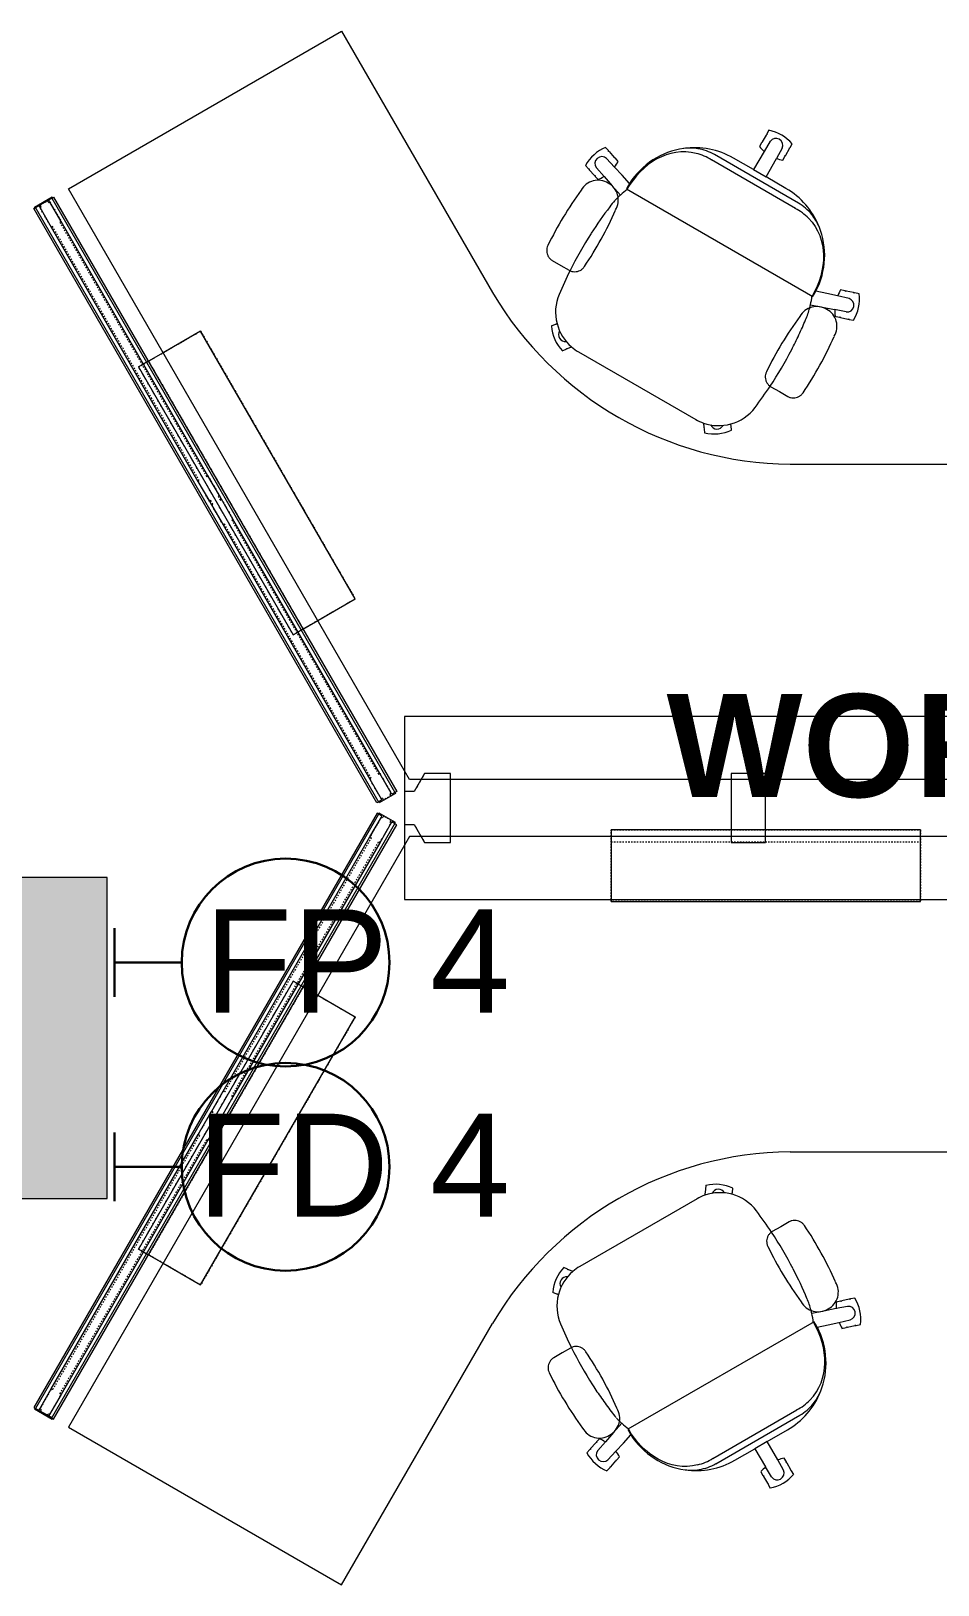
# Model space of a CAD drawing. Header units: inches. Extents: x 6664 to 8129, y 209 to 1287.
# Drawn here: x 7081.3 to 7160.4, y 912.6 to 1048.3 of the extents above; entities that cross this region are included whole.
import ezdxf

# ---------------------------------------------------------------- set-up
doc = ezdxf.new("R2010")
doc.units = ezdxf.units.IN
doc.header["$MEASUREMENT"] = 0
doc.linetypes.add('Dash', pattern=[0.25, 0.125, -0.125])
for name, color, linetype, lineweight in [('A-ANNO-NOTE', 131, 'Continuous', 30), ('A-AREA-IDEN', 2, 'Continuous', 9), ('I-FURN', 30, 'Continuous', 9), ('I-FURN-HDLN', 30, 'Dash', 9), ('S-COLS', 52, 'Continuous', 13)]:
    doc.layers.add(name, color=color, linetype=linetype, lineweight=lineweight)
doc.styles.add('Swis721 Lt BT', font='swissl.ttf', dxfattribs={"height": 9})
doc.styles.add('Swis721 Lt BT_B', font='', dxfattribs={"height": 9})
doc.styles.get('Swis721 Lt BT_B').set_extended_font_data('Swis721 Lt BT', bold=True)

# ---------------------------------------------------------------- blocks, each defined once
blk = doc.blocks.new('Seating-Work_Chair-Teknion-NPRT-R2011 - No Headrest_  Fixed T-Arms-7525428-11th FLOOR POWER _ SIGNAL')
at = {"layer": 'I-FURN'}
for p, q in [((-1.18, 13.82), (-1.18, 13.45)), ((1.18, 13.45), (1.18, 13.82)), ((-1.18, 13.33), (-1.18, 12.66)), ((-1.18, 12.54), (-1.18, 12.17)), ((-0.6, 13.04), (-0.61, 12.02)), ((0.6, 13.04), (0.61, 12.02)), ((1.18, 12.66), (1.18, 13.33)), ((1.18, 12.17), (1.18, 12.54)), ((-0.61, 12.02), (-0.63, 10.17)), ((0.64, 10.17), (0.61, 12.02)), ((4.23, 9.61), (-4.23, 9.61)), ((-0.63, 10.17), (-2.65, 10.17)), ((-0.63, 10.17), (0.64, 10.17)), ((2.65, 10.17), (0.64, 10.17)), ((4.23, 9.07), (-4.23, 9.07)), ((-12.42, 5.28), (-12.78, 5.39)), ((-11.67, 5.03), (-12.31, 5.24)), ((-11.24, 4.3), (-12.21, 4.6)), ((-11.2, 4.88), (-11.56, 5)), ((11.56, 5), (11.2, 4.88)), ((12.22, 4.6), (11.24, 4.3)), ((12.31, 5.24), (11.67, 5.03)), ((12.78, 5.39), (12.42, 5.28)), ((-13.51, 3.15), (-13.15, 3.03)), ((-13.04, 2.99), (-12.4, 2.79)), ((-12.59, 3.46), (-11.62, 3.13)), ((-12.29, 2.75), (-11.93, 2.64)), ((-9.39, 3.16), (9.39, 3.16)), ((12.59, 3.46), (11.62, 3.13)), ((11.93, 2.64), (12.29, 2.75)), ((12.4, 2.79), (13.04, 2.99)), ((13.15, 3.03), (13.51, 3.15)), ((-11.87, -5.48), (-11.02, -5.48)), ((-11.02, -5.48), (-10.17, -5.48)), ((10.17, -5.48), (11.02, -5.48)), ((11.02, -5.48), (11.87, -5.48)), ((-8.86, -10.18), (-9.08, -10.49)), ((-8.76, -10.04), (-8.79, -10.09)), ((8.79, -10.09), (8.76, -10.04)), ((9.08, -10.49), (8.86, -10.18)), ((-7.17, -11.87), (-6.95, -11.57)), ((-6.88, -11.48), (-6.65, -11.17)), ((-5.91, -11.24), (5.91, -11.24)), ((6.65, -11.17), (6.88, -11.48)), ((6.95, -11.57), (7.17, -11.87))]:
    blk.add_line(p, q, dxfattribs=at)
at = {"layer": 'I-FURN', "flags": 128}
for points in [[(-9.39, 3.72), (-10.32, 4.01), (-11.24, 4.3)], [(11.24, 4.3), (10.32, 4.01), (9.39, 3.72)], [(-11.62, 3.13), (-10.6, 2.79), (-9.58, 2.44)], [(9.58, 2.44), (10.6, 2.79), (11.62, 3.13)]]:
    blk.add_lwpolyline(points, dxfattribs=at)
at = {"layer": 'I-FURN'}
for centre, radius, start, end in [((0, 10.37), 3.64, 71.0766, 108.9234), ((0, 12.99), 0.6, 4.6052, 175.3948), ((-1.12, 13.45), 0.062, 180, 255.4949), ((-1.12, 13.33), 0.062, 104.5051, 180), ((-1.12, 12.66), 0.062, 180, 255.4949), ((-1.12, 12.54), 0.062, 104.5051, 180), ((1.12, 13.45), 0.062, 284.5051, 0), ((1.12, 13.33), 0.062, 0, 75.4949), ((1.12, 12.66), 0.062, 284.5051, 0), ((1.12, 12.54), 0.062, 360, 75.4949), ((0, 15.62), 3.65, 251.125, 260.3423), ((0, 15.62), 3.65, 279.6577, 288.875), ((-2.65, 3.42), 6.75, 90, 128.2502), ((-4.23, 5.34), 4.26, 90, 110.8332), ((2.65, 3.42), 6.75, 51.7498, 90), ((4.23, 5.34), 4.26, 69.1668, 90), ((-2.64, 3.42), 6.76, 128.2502, 177.4222), ((-4.23, 5.34), 4.26, 110.8332, 127.5604), ((-4.46, 4.82), 4.25, 86.8142, 106.3928), ((4.46, 4.82), 4.25, 73.6072, 93.1858), ((4.23, 5.34), 4.26, 52.4396, 69.1668), ((2.64, 3.42), 6.76, 2.5778, 51.7498), ((-9.87, 3.21), 3.64, 143.0766, 180.9234), ((-12.36, 4.01), 0.6, 75.7003, 247.3948), ((-12.44, 5.22), 0.062, 356.5051, 72), ((-12.33, 5.18), 0.062, 72, 147.4949), ((-11.69, 4.98), 0.062, 356.5051, 72), ((-11.58, 4.94), 0.062, 72, 147.4949), ((-14.86, 4.83), 3.65, 351.6577, 0.875), ((14.86, 4.83), 3.65, 179.125, 188.3423), ((11.58, 4.94), 0.062, 32.5051, 108), ((11.69, 4.98), 0.062, 108, 183.4949), ((12.36, 4.01), 0.6, 292.6052, 103.3948), ((12.33, 5.18), 0.062, 32.5051, 108), ((12.44, 5.22), 0.062, 108, 183.4949), ((9.87, 3.21), 3.64, 359.0766, 36.9234), ((-13.13, 3.09), 0.062, 252, 327.4949), ((-13.02, 3.05), 0.062, 176.5051, 252), ((-11.07, 1.13), 1.68, 88.2371, 181.0514), ((-12.38, 2.85), 0.062, 252, 327.4949), ((-12.27, 2.81), 0.062, 176.5051, 252), ((-14.86, 4.83), 3.65, 323.125, 332.3423), ((-10.97, 1.13), 1.68, 358.9487, 91.7629), ((-5.24, 1.24), 4.5, 154.7303, 164.55), ((-3.3, 3.44), 6.1, 177.3817, 182.6183), ((10.97, 1.13), 1.68, 88.2371, 181.0513), ((5.25, 1.25), 4.49, 15.4405, 25.2792), ((2.64, 3.42), 6.76, 357.851, 2.702), ((11.07, 1.13), 1.68, 358.9486, 91.7629), ((14.86, 4.83), 3.65, 207.6577, 216.875), ((12.27, 2.81), 0.062, 288, 3.4949), ((12.38, 2.85), 0.062, 212.5051, 288), ((13.02, 3.05), 0.062, 288, 3.4949), ((13.13, 3.09), 0.062, 212.5051, 288), ((-1.73, 0.04), 8.21, 167.822, 172.6326), ((-1.73, 0.04), 8.21, 166.418, 167.4909), ((-1.73, 0.04), 8.21, 165.0008, 166.2822), ((-1.73, 0.04), 8.21, 163.0114, 165.0008), ((1.73, 0.04), 8.21, 14.9992, 16.9886), ((1.73, 0.04), 8.21, 7.3674, 14.9992), ((24.25, -3.32), 34.4, 172.6337, 177.3404), ((-24.25, -3.32), 34.4, 4.9797, 7.3663), ((-24.25, -3.32), 34.4, 2.5921, 4.9797), ((24.63, -3.33), 34.78, 177.4079, 183.5219), ((-24.63, -3.33), 34.78, 356.4781, 2.5921), ((24.63, -3.33), 34.78, 183.5219, 187.2835), ((-24.63, -3.33), 34.78, 352.7165, 356.4781), ((-5.91, -7.24), 4, 187.2835, 224.5938), ((5.91, -7.24), 4, 315.4062, 352.7165), ((-6.1, -8.39), 3.64, 215.0766, 252.9234), ((-8.81, -10.22), 0.062, 68.5051, 144), ((-8.74, -10.12), 0.062, 144, 219.4949), ((-5.91, -7.24), 4, 224.5938, 259.2841), ((-7.64, -10.51), 0.6, 177.9823, 306.3956), ((5.91, -7.24), 4, 280.7159, 315.4062), ((6.1, -8.39), 3.64, 287.0766, 324.9234), ((7.64, -10.51), 0.6, 233.6044, 2.0177), ((8.74, -10.12), 0.062, 320.5051, 36), ((8.81, -10.22), 0.062, 36, 111.4949), ((-6.93, -11.44), 0.062, 248.5051, 324), ((-7, -11.54), 0.062, 324, 39.4949), ((-5.91, -7.24), 4, 259.2841, 270), ((5.91, -7.24), 4, 270, 280.7159), ((6.93, -11.44), 0.062, 216, 291.4949), ((7, -11.54), 0.062, 140.5051, 216)]:
    blk.add_arc(centre, radius, start, end, dxfattribs=at)
for points in [[(-5.66, 8.9), (-8.07, 8.21), (-9.33, 5.79), (-9.33, 3.16)], [(5.66, 8.9), (8.07, 8.21), (9.33, 5.79), (9.33, 3.16)], [(-12.75, 1.09), (-12.85, 0.16), (-12.97, -1.72), (-12.93, -3.6), (-12.86, -4.54)], [(-9.18, -4.54), (-9.11, -3.6), (-9.06, -1.72), (-9.18, 0.16), (-9.29, 1.09)], [(9.29, 1.09), (9.18, 0.16), (9.06, -1.72), (9.11, -3.6), (9.18, -4.54)], [(12.86, -4.54), (12.93, -3.6), (12.97, -1.72), (12.85, 0.16), (12.75, 1.09)], [(-12.86, -4.54), (-12.85, -4.63), (-12.82, -4.79), (-12.71, -5.02), (-12.55, -5.21), (-12.35, -5.36), (-12.12, -5.46), (-11.95, -5.48), (-11.87, -5.48)], [(-10.17, -5.48), (-10.08, -5.48), (-9.92, -5.46), (-9.68, -5.36), (-9.48, -5.21), (-9.32, -5.02), (-9.21, -4.79), (-9.18, -4.63), (-9.18, -4.54)], [(9.18, -4.54), (9.18, -4.63), (9.21, -4.79), (9.32, -5.02), (9.48, -5.21), (9.68, -5.36), (9.92, -5.46), (10.08, -5.48), (10.17, -5.48)], [(11.87, -5.48), (11.95, -5.48), (12.12, -5.46), (12.35, -5.36), (12.55, -5.21), (12.71, -5.02), (12.82, -4.79), (12.85, -4.63), (12.86, -4.54)]]:
    blk.add_open_spline(points, degree=3, dxfattribs=at)
blk = doc.blocks.new('Seating-Work_Chair-Teknion-NPRT-R2011 - No Headrest_  Fixed T-Arms-V47-11th FLOOR POWER _ SIGNAL')
at = {"layer": 'I-FURN'}
for p, q in [((-1.18, 13.82), (-1.18, 13.45)), ((1.18, 13.45), (1.18, 13.82)), ((-1.18, 13.33), (-1.18, 12.66)), ((-1.18, 12.54), (-1.18, 12.17)), ((-0.6, 13.04), (-0.61, 12.02)), ((0.6, 13.04), (0.61, 12.02)), ((1.18, 12.66), (1.18, 13.33)), ((1.18, 12.17), (1.18, 12.54)), ((-0.61, 12.02), (-0.63, 10.17)), ((0.64, 10.17), (0.61, 12.02)), ((4.23, 9.61), (-4.23, 9.61)), ((-0.63, 10.17), (-2.65, 10.17)), ((-0.63, 10.17), (0.64, 10.17)), ((2.65, 10.17), (0.64, 10.17)), ((4.23, 9.07), (-4.23, 9.07)), ((-12.42, 5.28), (-12.78, 5.39)), ((-11.67, 5.03), (-12.31, 5.24)), ((-11.24, 4.3), (-12.21, 4.6)), ((-11.2, 4.88), (-11.56, 5)), ((11.56, 5), (11.2, 4.88)), ((12.22, 4.6), (11.24, 4.3)), ((12.31, 5.24), (11.67, 5.03)), ((12.78, 5.39), (12.42, 5.28)), ((-13.51, 3.15), (-13.15, 3.03)), ((-13.04, 2.99), (-12.4, 2.79)), ((-12.59, 3.46), (-11.62, 3.13)), ((-12.29, 2.75), (-11.93, 2.64)), ((-9.39, 3.16), (9.39, 3.16)), ((12.59, 3.46), (11.62, 3.13)), ((11.93, 2.64), (12.29, 2.75)), ((12.4, 2.79), (13.04, 2.99)), ((13.15, 3.03), (13.51, 3.15)), ((-11.87, -5.48), (-11.02, -5.48)), ((-11.02, -5.48), (-10.17, -5.48)), ((10.17, -5.48), (11.02, -5.48)), ((11.02, -5.48), (11.87, -5.48)), ((-8.86, -10.18), (-9.08, -10.49)), ((-8.76, -10.04), (-8.79, -10.09)), ((8.79, -10.09), (8.76, -10.04)), ((9.08, -10.49), (8.86, -10.18)), ((-7.17, -11.87), (-6.95, -11.57)), ((-6.88, -11.48), (-6.65, -11.17)), ((-5.91, -11.24), (5.91, -11.24)), ((6.65, -11.17), (6.88, -11.48)), ((6.95, -11.57), (7.17, -11.87))]:
    blk.add_line(p, q, dxfattribs=at)
at = {"layer": 'I-FURN', "flags": 128}
for points in [[(-9.39, 3.72), (-10.32, 4.01), (-11.24, 4.3)], [(11.24, 4.3), (10.32, 4.01), (9.39, 3.72)], [(-11.62, 3.13), (-10.6, 2.79), (-9.58, 2.44)], [(9.58, 2.44), (10.6, 2.79), (11.62, 3.13)]]:
    blk.add_lwpolyline(points, dxfattribs=at)
at = {"layer": 'I-FURN'}
for centre, radius, start, end in [((0, 10.37), 3.64, 71.0766, 108.9234), ((0, 12.99), 0.6, 4.6052, 175.3948), ((-1.12, 13.45), 0.062, 180, 255.4949), ((-1.12, 13.33), 0.062, 104.5051, 180), ((-1.12, 12.66), 0.062, 180, 255.4949), ((-1.12, 12.54), 0.062, 104.5051, 180), ((1.12, 13.45), 0.062, 284.5051, 0), ((1.12, 13.33), 0.062, 0, 75.4949), ((1.12, 12.66), 0.062, 284.5051, 0), ((1.12, 12.54), 0.062, 360, 75.4949), ((0, 15.62), 3.65, 251.125, 260.3423), ((0, 15.62), 3.65, 279.6577, 288.875), ((-2.65, 3.42), 6.75, 90, 128.2502), ((-4.23, 5.34), 4.26, 90, 110.8332), ((2.65, 3.42), 6.75, 51.7498, 90), ((4.23, 5.34), 4.26, 69.1668, 90), ((-2.64, 3.42), 6.76, 128.2502, 177.4222), ((-4.23, 5.34), 4.26, 110.8332, 127.5604), ((-4.46, 4.82), 4.25, 86.8142, 106.3928), ((4.46, 4.82), 4.25, 73.6072, 93.1858), ((4.23, 5.34), 4.26, 52.4396, 69.1668), ((2.64, 3.42), 6.76, 2.5778, 51.7498), ((-9.87, 3.21), 3.64, 143.0766, 180.9234), ((-12.36, 4.01), 0.6, 75.7003, 247.3948), ((-12.44, 5.22), 0.062, 356.5051, 72), ((-12.33, 5.18), 0.062, 72, 147.4949), ((-11.69, 4.98), 0.062, 356.5051, 72), ((-11.58, 4.94), 0.062, 72, 147.4949), ((-14.86, 4.83), 3.65, 351.6577, 0.875), ((14.86, 4.83), 3.65, 179.125, 188.3423), ((11.58, 4.94), 0.062, 32.5051, 108), ((11.69, 4.98), 0.062, 108, 183.4949), ((12.36, 4.01), 0.6, 292.6052, 103.3948), ((12.33, 5.18), 0.062, 32.5051, 108), ((12.44, 5.22), 0.062, 108, 183.4949), ((9.87, 3.21), 3.64, 359.0766, 36.9234), ((-13.13, 3.09), 0.062, 252, 327.4949), ((-13.02, 3.05), 0.062, 176.5051, 252), ((-11.07, 1.13), 1.68, 88.2371, 181.0514), ((-12.38, 2.85), 0.062, 252, 327.4949), ((-12.27, 2.81), 0.062, 176.5051, 252), ((-14.86, 4.83), 3.65, 323.125, 332.3423), ((-10.97, 1.13), 1.68, 358.9487, 91.7629), ((-5.24, 1.24), 4.5, 154.7303, 164.55), ((-3.3, 3.44), 6.1, 177.3817, 182.6183), ((10.97, 1.13), 1.68, 88.2371, 181.0513), ((5.25, 1.25), 4.49, 15.4405, 25.2792), ((2.64, 3.42), 6.76, 357.851, 2.702), ((11.07, 1.13), 1.68, 358.9486, 91.7629), ((14.86, 4.83), 3.65, 207.6577, 216.875), ((12.27, 2.81), 0.062, 288, 3.4949), ((12.38, 2.85), 0.062, 212.5051, 288), ((13.02, 3.05), 0.062, 288, 3.4949), ((13.13, 3.09), 0.062, 212.5051, 288), ((-1.73, 0.04), 8.21, 165.0008, 172.6326), ((-1.73, 0.04), 8.21, 163.0114, 165.0008), ((1.73, 0.04), 8.21, 14.9992, 16.9886), ((1.73, 0.04), 8.21, 12.5091, 14.9992), ((1.73, 0.04), 8.21, 7.3674, 12.178), ((24.25, -3.32), 34.4, 172.6337, 177.3404), ((-24.25, -3.32), 34.4, 4.9797, 7.3663), ((-24.25, -3.32), 34.4, 2.6596, 4.9797), ((24.63, -3.33), 34.78, 177.4079, 183.5219), ((-24.63, -3.33), 34.78, 356.4781, 2.5921), ((24.63, -3.33), 34.78, 183.5219, 187.2835), ((-24.63, -3.33), 34.78, 352.7165, 356.4781), ((-5.91, -7.24), 4, 187.2835, 224.5938), ((5.91, -7.24), 4, 315.4062, 352.7165), ((-6.1, -8.39), 3.64, 215.0766, 252.9234), ((-8.81, -10.22), 0.062, 68.5051, 144), ((-8.74, -10.12), 0.062, 144, 219.4949), ((-5.91, -7.24), 4, 224.5938, 259.2841), ((-7.64, -10.51), 0.6, 177.9823, 306.3956), ((5.91, -7.24), 4, 280.7159, 315.4062), ((6.1, -8.39), 3.64, 287.0766, 324.9234), ((7.64, -10.51), 0.6, 233.6044, 2.0177), ((8.74, -10.12), 0.062, 320.5051, 36), ((8.81, -10.22), 0.062, 36, 111.4949), ((-6.93, -11.44), 0.062, 248.5051, 324), ((-7, -11.54), 0.062, 324, 39.4949), ((-5.91, -7.24), 4, 259.2841, 270), ((5.91, -7.24), 4, 270, 280.7159), ((6.93, -11.44), 0.062, 216, 291.4949), ((7, -11.54), 0.062, 140.5051, 216)]:
    blk.add_arc(centre, radius, start, end, dxfattribs=at)
for points in [[(-5.66, 8.9), (-8.07, 8.21), (-9.33, 5.79), (-9.33, 3.16)], [(5.66, 8.9), (8.07, 8.21), (9.33, 5.79), (9.33, 3.16)], [(-12.75, 1.09), (-12.85, 0.16), (-12.97, -1.72), (-12.93, -3.6), (-12.86, -4.54)], [(-9.18, -4.54), (-9.11, -3.6), (-9.06, -1.72), (-9.18, 0.16), (-9.29, 1.09)], [(9.29, 1.09), (9.18, 0.16), (9.06, -1.72), (9.11, -3.6), (9.18, -4.54)], [(12.86, -4.54), (12.93, -3.6), (12.97, -1.72), (12.85, 0.16), (12.75, 1.09)], [(-12.86, -4.54), (-12.85, -4.63), (-12.82, -4.79), (-12.71, -5.02), (-12.55, -5.21), (-12.35, -5.36), (-12.12, -5.46), (-11.95, -5.48), (-11.87, -5.48)], [(-10.17, -5.48), (-10.08, -5.48), (-9.92, -5.46), (-9.68, -5.36), (-9.48, -5.21), (-9.32, -5.02), (-9.21, -4.79), (-9.18, -4.63), (-9.18, -4.54)], [(9.18, -4.54), (9.18, -4.63), (9.21, -4.79), (9.32, -5.02), (9.48, -5.21), (9.68, -5.36), (9.92, -5.46), (10.08, -5.48), (10.17, -5.48)], [(11.87, -5.48), (11.95, -5.48), (12.12, -5.46), (12.35, -5.36), (12.55, -5.21), (12.71, -5.02), (12.82, -4.79), (12.85, -4.63), (12.86, -4.54)]]:
    blk.add_open_spline(points, degree=3, dxfattribs=at)
blk = doc.blocks.new('Hardware-Wire_Management-Teknion-WWEPTDY60-R2011 - 60_-7569807-11th FLOOR POWER _ SIGNAL')
at = {"layer": 'I-FURN'}
for p, q in [((-3.03, 3.12), (-13.5, 3.12)), ((-13.5, 3.12), (-13.5, 2.57)), ((-0.04, 3.12), (-3.03, 3.12)), ((13.5, 3.12), (-0.04, 3.12)), ((13.5, 2.57), (13.5, 3.12)), ((-13.5, 2.57), (-13.5, -2.95)), ((13.5, -2.95), (13.5, 2.57)), ((-13.5, -2.95), (-13.5, -3.13)), ((-13.5, -3.13), (13.5, -3.13)), ((13.5, -3.13), (13.5, -2.95))]:
    blk.add_line(p, q, dxfattribs=at)
at = {"layer": 'I-FURN-HDLN'}
for p, q in [((-13.5, -2.95), (-13.5, 3.12)), ((-13.5, 3.12), (-3.03, 3.12)), ((-3.03, 3.12), (-0.04, 3.12)), ((-0.04, 3.12), (13.5, 3.12)), ((13.5, 3.12), (13.5, -2.95)), ((-13.5, 2.1), (-3.03, 2.1)), ((-3, 2.1), (-0.04, 2.1)), ((-0.04, 2.1), (13.5, 2.1)), ((-13.5, -3.13), (-13.5, -2.95)), ((13.5, -3.13), (-13.5, -3.13)), ((13.5, -2.95), (13.5, -3.13))]:
    blk.add_line(p, q, dxfattribs=at)
blk = doc.blocks.new('Hardware-Wire_Management-Teknion-WWEPTDY60-R2011 - 60_-V50-11th FLOOR POWER _ SIGNAL')
at = {"layer": 'I-FURN'}
for p, q in [((13.5, 3.12), (-13.5, 3.12)), ((-13.5, 3.12), (-13.5, 2.76)), ((-13.5, 2.76), (-13.5, 2.63)), ((13.5, 2.76), (13.5, 3.12)), ((13.5, 2.63), (13.5, 2.76)), ((-13.5, 2.63), (-13.5, 2.32)), ((-13.5, 2.32), (-13.5, 2.14)), ((-13.5, 2.14), (-13.5, 0.65)), ((13.5, 2.32), (13.5, 2.63)), ((13.5, 2.14), (13.5, 2.32)), ((13.5, 0.65), (13.5, 2.14)), ((-13.5, 0.65), (-13.5, -3.13)), ((13.5, -3.13), (13.5, 0.65)), ((-13.5, -3.13), (13.5, -3.13))]:
    blk.add_line(p, q, dxfattribs=at)
at = {"layer": 'I-FURN-HDLN'}
for p, q in [((-13.5, 2.76), (-13.5, 3.12)), ((-13.5, 3.12), (13.5, 3.12)), ((-13.5, 2.63), (-13.5, 2.76)), ((13.5, 3.12), (13.5, 2.76)), ((13.5, 2.76), (13.5, 2.63)), ((-13.5, 2.32), (-13.5, 2.63)), ((-13.5, 2.14), (-13.5, 2.32)), ((-13.5, -3.13), (-13.5, 2.14)), ((-13.5, 2.1), (13.5, 2.1)), ((13.5, 2.63), (13.5, 2.32)), ((13.5, 2.32), (13.5, 2.14)), ((13.5, 2.14), (13.5, -3.13)), ((13.5, -3.13), (-13.5, -3.13))]:
    blk.add_line(p, q, dxfattribs=at)
blk = doc.blocks.new('Hardware-Wire_Management-Teknion-WWEPTDY60-R2011 - 60_-V51-11th FLOOR POWER _ SIGNAL')
at = {"layer": 'I-FURN'}
for p, q in [((13.5, 3.12), (-13.5, 3.12)), ((-13.5, 3.12), (-13.5, 2.75)), ((-13.5, 2.75), (-13.5, 2.62)), ((13.5, 2.75), (13.5, 3.12)), ((13.5, 2.62), (13.5, 2.75)), ((-13.5, 2.62), (-13.5, 2.31)), ((-13.5, 2.31), (-13.5, 2.13)), ((-13.5, 2.13), (-13.5, 0.65)), ((13.5, 2.31), (13.5, 2.62)), ((13.5, 2.13), (13.5, 2.31)), ((13.5, 0.65), (13.5, 2.13)), ((-13.5, 0.65), (-13.5, -3.13)), ((13.5, -3.13), (13.5, 0.65)), ((-13.5, -3.13), (13.5, -3.13))]:
    blk.add_line(p, q, dxfattribs=at)
at = {"layer": 'I-FURN-HDLN'}
for p, q in [((-13.5, 2.75), (-13.5, 3.12)), ((-13.5, 3.12), (13.5, 3.12)), ((-13.5, 2.62), (-13.5, 2.75)), ((13.5, 3.12), (13.5, 2.75)), ((13.5, 2.75), (13.5, 2.62)), ((-13.5, 2.31), (-13.5, 2.62)), ((-13.5, 2.13), (-13.5, 2.31)), ((-13.5, -3.13), (-13.5, 2.13)), ((-13.5, 2.1), (13.5, 2.1)), ((13.5, 2.62), (13.5, 2.31)), ((13.5, 2.31), (13.5, 2.13)), ((13.5, 2.13), (13.5, -3.13)), ((13.5, -3.13), (-13.5, -3.13))]:
    blk.add_line(p, q, dxfattribs=at)
blk = doc.blocks.new('Hardware-Stanchions-Teknion-WWGT0760-R2011 - 7_ x 60_-7617702-11th FLOOR POWER _ SIGNAL')
at = {"layer": 'I-FURN'}
for p, q in [((-28.25, 3), (-29.15, 1.44)), ((-26, 3), (-28.25, 3)), ((-26, -3), (-26, 3)), ((1.5, 3), (-1.5, 3)), ((-1.5, 3), (-1.5, -3)), ((1.5, -3), (1.5, 3)), ((28.25, 3), (26, 3)), ((26, 3), (26, -3)), ((29.15, 1.44), (28.25, 3)), ((-29.15, 1.44), (-30, 1.44)), ((-30, 1.44), (-30, -1.44)), ((30, 1.44), (29.15, 1.44)), ((30, -1.44), (30, 1.44)), ((-30, -1.44), (-29.15, -1.44)), ((-29.15, -1.44), (-28.25, -3)), ((28.25, -3), (29.15, -1.44)), ((29.15, -1.44), (30, -1.44)), ((-28.25, -3), (-26, -3)), ((-1.5, -3), (1.5, -3)), ((26, -3), (28.25, -3))]:
    blk.add_line(p, q, dxfattribs=at)
at = {"layer": 'I-FURN-HDLN'}
for p, q in [((-28.25, 3), (-29.15, 1.44)), ((-26, 3), (-28.25, 3)), ((-26, -3), (-26, 3)), ((26, 3), (26, -3)), ((28.25, 3), (26, 3)), ((29.15, 1.44), (28.25, 3)), ((-29.15, 1.44), (-30, 1.44)), ((-30, 1.44), (-30, -1.44)), ((30, 1.44), (29.15, 1.44)), ((30, -1.44), (30, 1.44)), ((-30, -1.44), (-29.15, -1.44)), ((-29.15, -1.44), (-28.25, -3)), ((28.25, -3), (29.15, -1.44)), ((29.15, -1.44), (30, -1.44)), ((-28.25, -3), (-26, -3)), ((26, -3), (28.25, -3))]:
    blk.add_line(p, q, dxfattribs=at)
blk = doc.blocks.new('Cabinet-Overhead-Teknion-WWGCMDL1560LW-R2011 - 15_ x 60__ Left Handed_ Whiteboard-7639287-11th FLOOR POWER _ SIGNAL')
at = {"layer": 'I-FURN'}
for p, q in [((30, 8), (-30, 8)), ((-30, 8), (-30, -8)), ((30, -8), (30, 8)), ((-30, -8), (30, -8))]:
    blk.add_line(p, q, dxfattribs=at)
blk = doc.blocks.new('Screen-Division-Teknion-WWCSF_60_Wide-R2011 - 22_ x 60_-7639288-11th FLOOR POWER _ SIGNAL')
at = {"layer": 'I-FURN'}
for p, q in [((29.95, 0.25), (-29.95, 0.25)), ((-29.95, 0.25), (-29.95, 0.07)), ((-29.95, 0.07), (-29.95, -0.25)), ((29.95, 0.07), (29.95, 0.25)), ((29.95, -0.25), (29.95, 0.07)), ((-29.95, -0.25), (-29.78, -0.25)), ((-29.78, -0.25), (-27.78, -0.25)), ((-27.78, -0.25), (-2.15, -0.25)), ((-2.15, -0.25), (-0.15, -0.25)), ((-0.15, -0.25), (0.22, -0.25)), ((0.22, -0.25), (2.22, -0.25)), ((2.22, -0.25), (27.85, -0.25)), ((27.85, -0.25), (29.85, -0.25)), ((29.85, -0.25), (29.95, -0.25))]:
    blk.add_line(p, q, dxfattribs=at)
blk = doc.blocks.new('Hardware-Screen_Frame-Teknion-WWCFM-R2011 - 22_ x 60_-7617706-11th FLOOR POWER _ SIGNAL')
at = {"layer": 'I-FURN-HDLN'}
for p, q in [((-29.81, 0.37), (-29.98, 0.37)), ((-29.98, 0.37), (-29.98, -0.37)), ((-27.81, 0.5), (-29.81, 0.5)), ((-29.81, 0.5), (-29.81, 0.37)), ((-27.81, 0.37), (-27.81, 0.5)), ((-2.19, 0.37), (-27.81, 0.37)), ((-0.19, 0.5), (-2.19, 0.5)), ((-2.19, 0.5), (-2.19, 0.37)), ((-0.19, 0.37), (-0.19, 0.5)), ((0.19, 0.37), (-0.19, 0.37)), ((2.19, 0.5), (0.19, 0.5)), ((0.19, 0.5), (0.19, 0.37)), ((2.19, 0.37), (2.19, 0.5)), ((27.81, 0.37), (2.19, 0.37)), ((29.81, 0.5), (27.81, 0.5)), ((27.81, 0.5), (27.81, 0.37)), ((29.81, 0.37), (29.81, 0.5)), ((29.98, 0.37), (29.81, 0.37)), ((29.98, -0.37), (29.98, 0.37)), ((-29.98, -0.37), (-29.81, -0.37)), ((-29.81, -0.37), (-29.81, -0.5)), ((-29.81, -0.5), (-27.81, -0.5)), ((-27.81, -0.5), (-27.81, -0.37)), ((-27.81, -0.37), (-2.19, -0.37)), ((-2.19, -0.37), (-2.19, -0.5)), ((-2.19, -0.5), (-0.19, -0.5)), ((-0.19, -0.5), (-0.19, -0.37)), ((-0.19, -0.37), (0.19, -0.37)), ((0.19, -0.37), (0.19, -0.5)), ((0.19, -0.5), (2.19, -0.5)), ((2.19, -0.5), (2.19, -0.37)), ((2.19, -0.37), (27.81, -0.37)), ((27.81, -0.37), (27.81, -0.5)), ((27.81, -0.5), (29.81, -0.5)), ((29.81, -0.5), (29.81, -0.37)), ((29.81, -0.37), (29.98, -0.37))]:
    blk.add_line(p, q, dxfattribs=at)
blk = doc.blocks.new('Hardware-End_Trim-Teknion-WWCET-R2011 - 22_-7583498-11th FLOOR POWER _ SIGNAL')
at = {"layer": 'I-FURN'}
for p, q in [((0.04, 0.89), (-0.04, 0.89)), ((-0.04, 0.89), (-0.04, -0.89)), ((0.04, 0.82), (0.04, 0.89)), ((0.04, 0.37), (0.04, 0.82)), ((0.04, -0.37), (0.04, 0.37)), ((-0.04, -0.89), (0.04, -0.89)), ((0.04, -0.82), (0.04, -0.37)), ((0.04, -0.89), (0.04, -0.82))]:
    blk.add_line(p, q, dxfattribs=at)
blk = doc.blocks.new('Hardware-Top_Trim-Teknion-WWCTT-R2011 - 60_-7617708-11th FLOOR POWER _ SIGNAL')
at = {"layer": 'I-FURN'}
for p, q in [((30, 0.82), (-30, 0.82)), ((-30, 0.82), (-30, -0.82)), ((30, -0.82), (30, 0.82)), ((-30, -0.82), (30, -0.82))]:
    blk.add_line(p, q, dxfattribs=at)
blk = doc.blocks.new('Screen-Division-Teknion-WWCSF_60_Wide-R2011 - 22_ x 60_-V54-11th FLOOR POWER _ SIGNAL')
at = {"layer": 'I-FURN'}
for p, q in [((-29.78, 0.25), (-29.95, 0.25)), ((-29.95, 0.25), (-29.95, -0.07)), ((-27.78, 0.25), (-29.78, 0.25)), ((-2.15, 0.25), (-27.78, 0.25)), ((-0.15, 0.25), (-2.15, 0.25)), ((0.22, 0.25), (-0.15, 0.25)), ((2.22, 0.25), (0.22, 0.25)), ((27.85, 0.25), (2.22, 0.25)), ((29.85, 0.25), (27.85, 0.25)), ((29.95, 0.25), (29.85, 0.25)), ((29.95, -0.07), (29.95, 0.25)), ((-29.95, -0.07), (-29.95, -0.25)), ((-29.95, -0.25), (29.95, -0.25)), ((29.95, -0.25), (29.95, -0.07))]:
    blk.add_line(p, q, dxfattribs=at)
blk = doc.blocks.new('Desk-Worksurface-Teknion-WWWTW3060-R2011 - 30_ x 60_-7639291-11th FLOOR POWER _ SIGNAL')
at = {"layer": 'I-FURN'}
for p, q in [((-59.56, 8.24), (-59.56, 13.76)), ((-59.55, 13.76), (-58.59, 13.76)), ((-58.59, 13.76), (-58.11, 13.76)), ((-58.11, 13.76), (-55.55, 13.76)), ((-55.55, 13.76), (-31.05, 13.76)), ((-31.05, 13.76), (-28.06, 13.76)), ((-28.06, 13.76), (-3.55, 13.76)), ((-3.55, 13.76), (-1, 13.76)), ((-1, 13.76), (0, 13.76)), ((0, 13.76), (0.45, 12.99)), ((0.45, 12.99), (29.78, -37.81)), ((-59.56, -8.99), (-59.56, 8.24)), ((-59.56, -13.76), (-59.56, -8.99)), ((-33.21, -13.76), (-59.56, -13.76)), ((5.94, -51.58), (-7.23, -28.76)), ((29.78, -37.81), (5.94, -51.58))]:
    blk.add_line(p, q, dxfattribs=at)
blk.add_arc((-33.53, -44.31), 30.55, 30.5945, 89.4047, dxfattribs=at)
blk = doc.blocks.new('Desk-Worksurface-Teknion-WWWTW3060-R2011 - 30_ x 60_-7617699-11th FLOOR POWER _ SIGNAL')
at = {"layer": 'I-FURN'}
for p, q in [((5.94, 51.58), (-7.23, 28.76)), ((29.78, 37.81), (5.94, 51.58)), ((0.45, -12.99), (29.78, 37.81)), ((-33.21, 13.76), (-59.56, 13.76)), ((-59.56, 13.76), (-59.56, 8.99)), ((-59.56, 8.99), (-59.56, -8.24)), ((-59.56, -8.24), (-59.56, -13.76)), ((0, -13.76), (0.45, -12.99)), ((-59.55, -13.76), (-58.59, -13.76)), ((-58.59, -13.76), (-58.11, -13.76)), ((-58.11, -13.76), (-55.55, -13.76)), ((-55.55, -13.76), (-31.05, -13.76)), ((-31.05, -13.76), (-28.06, -13.76)), ((-28.06, -13.76), (-3.55, -13.76)), ((-3.55, -13.76), (-1, -13.76)), ((-1, -13.76), (0, -13.76))]:
    blk.add_line(p, q, dxfattribs=at)
blk.add_arc((-33.53, 44.31), 30.55, 270.5953, 329.4055, dxfattribs=at)
blk = doc.blocks.new('Screen-Division-Teknion-WWCSF_60_Wide-R2011 - 22_ x 60_-7639292-11th FLOOR POWER _ SIGNAL')
at = {"layer": 'I-FURN'}
for p, q in [((-29.95, 0.25), (-29.78, 0.25)), ((-29.95, -0.07), (-29.95, 0.25)), ((-29.78, 0.25), (-27.78, 0.25)), ((-27.78, 0.25), (-2.15, 0.25)), ((-2.15, 0.25), (-0.15, 0.25)), ((-0.15, 0.25), (0.22, 0.25)), ((0.22, 0.25), (2.22, 0.25)), ((2.22, 0.25), (27.85, 0.25)), ((27.85, 0.25), (29.85, 0.25)), ((29.85, 0.25), (29.95, 0.25)), ((29.95, 0.25), (29.95, -0.07)), ((-29.95, -0.25), (-29.95, -0.07)), ((29.95, -0.25), (-29.95, -0.25)), ((29.95, -0.07), (29.95, -0.25))]:
    blk.add_line(p, q, dxfattribs=at)
blk = doc.blocks.new('Hardware-Screen_Frame-Teknion-WWCFM-R2011 - 22_ x 60_-7639293-11th FLOOR POWER _ SIGNAL')
at = {"layer": 'I-FURN-HDLN'}
for p, q in [((-29.98, 0.37), (-29.81, 0.37)), ((-29.98, -0.37), (-29.98, 0.37)), ((-29.81, 0.5), (-27.81, 0.5)), ((-29.81, 0.37), (-29.81, 0.5)), ((-27.81, 0.5), (-27.81, 0.37)), ((-27.81, 0.37), (-2.19, 0.37)), ((-2.19, 0.5), (-0.19, 0.5)), ((-2.19, 0.37), (-2.19, 0.5)), ((-0.19, 0.5), (-0.19, 0.37)), ((-0.19, 0.37), (0.19, 0.37)), ((0.19, 0.5), (2.19, 0.5)), ((0.19, 0.37), (0.19, 0.5)), ((2.19, 0.5), (2.19, 0.37)), ((2.19, 0.37), (27.81, 0.37)), ((27.81, 0.5), (29.81, 0.5)), ((27.81, 0.37), (27.81, 0.5)), ((29.81, 0.5), (29.81, 0.37)), ((29.81, 0.37), (29.98, 0.37)), ((29.98, 0.37), (29.98, -0.37)), ((-29.81, -0.37), (-29.98, -0.37)), ((-29.81, -0.5), (-29.81, -0.37)), ((-27.81, -0.5), (-29.81, -0.5)), ((-27.81, -0.37), (-27.81, -0.5)), ((-2.19, -0.37), (-27.81, -0.37)), ((-2.19, -0.5), (-2.19, -0.37)), ((-0.19, -0.5), (-2.19, -0.5)), ((-0.19, -0.37), (-0.19, -0.5)), ((0.19, -0.37), (-0.19, -0.37)), ((0.19, -0.5), (0.19, -0.37)), ((2.19, -0.5), (0.19, -0.5)), ((2.19, -0.37), (2.19, -0.5)), ((27.81, -0.37), (2.19, -0.37)), ((27.81, -0.5), (27.81, -0.37)), ((29.81, -0.5), (27.81, -0.5)), ((29.81, -0.37), (29.81, -0.5)), ((29.98, -0.37), (29.81, -0.37))]:
    blk.add_line(p, q, dxfattribs=at)
blk = doc.blocks.new('Hardware-End_Trim-Teknion-WWCET-R2011 - 22_-7639294-11th FLOOR POWER _ SIGNAL')
at = {"layer": 'I-FURN'}
for p, q in [((-0.04, 0.89), (0.04, 0.89)), ((-0.04, -0.89), (-0.04, 0.89)), ((0.04, 0.89), (0.04, 0.81)), ((0.04, 0.81), (0.04, 0.37)), ((0.04, 0.37), (0.04, -0.38)), ((0.04, -0.89), (-0.04, -0.89)), ((0.04, -0.38), (0.04, -0.82)), ((0.04, -0.82), (0.04, -0.89))]:
    blk.add_line(p, q, dxfattribs=at)
blk = doc.blocks.new('Hardware-Top_Trim-Teknion-WWCTT-R2011 - 60_-7639295-11th FLOOR POWER _ SIGNAL')
at = {"layer": 'I-FURN'}
for p, q in [((-30, -0.82), (-30, 0.82)), ((-30, 0.82), (30, 0.82)), ((30, 0.82), (30, -0.82)), ((30, -0.82), (-30, -0.82))]:
    blk.add_line(p, q, dxfattribs=at)
blk = doc.blocks.new('Screen-Division-Teknion-WWCSF_60_Wide-R2011 - 22_ x 60_-V57-11th FLOOR POWER _ SIGNAL')
at = {"layer": 'I-FURN'}
for p, q in [((-29.95, 0.25), (29.95, 0.25)), ((-29.95, 0.07), (-29.95, 0.25)), ((-29.95, -0.25), (-29.95, 0.07)), ((29.95, 0.25), (29.95, 0.07)), ((29.95, 0.07), (29.95, -0.25)), ((-29.78, -0.25), (-29.95, -0.25)), ((-27.78, -0.25), (-29.78, -0.25)), ((-2.15, -0.25), (-27.78, -0.25)), ((-0.15, -0.25), (-2.15, -0.25)), ((0.22, -0.25), (-0.15, -0.25)), ((2.22, -0.25), (0.22, -0.25)), ((27.85, -0.25), (2.22, -0.25)), ((29.85, -0.25), (27.85, -0.25)), ((29.95, -0.25), (29.85, -0.25))]:
    blk.add_line(p, q, dxfattribs=at)
blk = doc.blocks.new('Concrete-Rectangular-Column - 28 x 28-7728334-11th FLOOR POWER _ SIGNAL')
at = {"layer": 'S-COLS', "lineweight": 9}
blk.add_hatch(color=7, dxfattribs=at).paths.add_polyline_path([(7.77, -14), (14, -14), (14, 14), (-14, 14), (-14, -14), (7.62, -14)], flags=0)
at = {"layer": 'S-COLS', "color": 8, "lineweight": 20}
for p, q in [((14, 14), (-14, 14)), ((-14, 14), (-14, -14)), ((14, -14), (14, 14)), ((-14, -14), (14, -14))]:
    blk.add_line(p, q, dxfattribs=at)

msp = doc.modelspace()

# ---------------------------------------------------------------- linework, layer by layer
at = {"layer": 'A-ANNO-NOTE'}
for p, q in [((7088.57, 963.95), (7088.57, 969.95)), ((7088.57, 966.95), (7094.43, 966.95)), ((7088.57, 946.12), (7088.57, 952.12)), ((7088.57, 949.12), (7094.43, 949.12))]:
    msp.add_line(p, q, dxfattribs=at)
for centre in [(7103.5, 966.95), (7103.5, 949.12)]:
    msp.add_circle(centre, 9.07, dxfattribs=at)

# ---------------------------------------------------------------- block references
at = {"layer": 'I-FURN'}
for name, p, rotation in [('Desk-Worksurface-Teknion-WWWTW3060-R2011 - 30_ x 60_-7639291-11th FLOOR POWER _ SIGNAL', (7114.32, 996.68), 180.0000029575587), ('Seating-Work_Chair-Teknion-NPRT-R2011 - No Headrest_  Fixed T-Arms-7525428-11th FLOOR POWER _ SIGNAL', (7139.8, 1027.04), 329.9999999999999), ('Hardware-End_Trim-Teknion-WWCET-R2011 - 22_-7639294-11th FLOOR POWER _ SIGNAL', (7082.37, 1033.3), 300.0000000000003), ('Hardware-Top_Trim-Teknion-WWCTT-R2011 - 60_-7639295-11th FLOOR POWER _ SIGNAL', (7097.39, 1007.29), 299.9999437193612), ('Hardware-Screen_Frame-Teknion-WWCFM-R2011 - 22_ x 60_-7639293-11th FLOOR POWER _ SIGNAL', (7097.38, 1007.3), 300.0000000000001), ('Screen-Division-Teknion-WWCSF_60_Wide-R2011 - 22_ x 60_-V57-11th FLOOR POWER _ SIGNAL', (7098.01, 1007.7), 300.0000000000003), ('Screen-Division-Teknion-WWCSF_60_Wide-R2011 - 22_ x 60_-7639292-11th FLOOR POWER _ SIGNAL', (7096.71, 1006.96), 300.0000000000003), ('Hardware-Wire_Management-Teknion-WWEPTDY60-R2011 - 60_-V50-11th FLOOR POWER _ SIGNAL', (7100.12, 1008.81), 119.9999999999996), ('Screen-Division-Teknion-WWCSF_60_Wide-R2011 - 22_ x 60_-7639288-11th FLOOR POWER _ SIGNAL', (7096.72, 953.92), 59.99999999999975), ('Hardware-Top_Trim-Teknion-WWCTT-R2011 - 60_-7617708-11th FLOOR POWER _ SIGNAL', (7097.39, 953.59), 59.99999999999994), ('Hardware-Screen_Frame-Teknion-WWCFM-R2011 - 22_ x 60_-7617706-11th FLOOR POWER _ SIGNAL', (7097.39, 953.58), 59.99999999999994), ('Screen-Division-Teknion-WWCSF_60_Wide-R2011 - 22_ x 60_-V54-11th FLOOR POWER _ SIGNAL', (7098.01, 953.17), 59.99999999999975), ('Desk-Worksurface-Teknion-WWWTW3060-R2011 - 30_ x 60_-7617699-11th FLOOR POWER _ SIGNAL', (7114.32, 964.2), 179.9999970424413), ('Hardware-Wire_Management-Teknion-WWEPTDY60-R2011 - 60_-V51-11th FLOOR POWER _ SIGNAL', (7100.12, 952.07), 60.00000000000006), ('Seating-Work_Chair-Teknion-NPRT-R2011 - No Headrest_  Fixed T-Arms-V47-11th FLOOR POWER _ SIGNAL', (7139.92, 933.64), 209.9999999999999), ('Hardware-End_Trim-Teknion-WWCET-R2011 - 22_-7583498-11th FLOOR POWER _ SIGNAL', (7082.37, 927.58), 59.99999999999975)]:
    msp.add_blockref(name, p, dxfattribs=dict(at, rotation=rotation))
for name, p in [('Cabinet-Overhead-Teknion-WWGCMDL1560LW-R2011 - 15_ x 60__ Left Handed_ Whiteboard-7639287-11th FLOOR POWER _ SIGNAL', (7143.88, 980.44)), ('Hardware-Stanchions-Teknion-WWGT0760-R2011 - 7_ x 60_-7617702-11th FLOOR POWER _ SIGNAL', (7143.88, 980.44)), ('Hardware-Wire_Management-Teknion-WWEPTDY60-R2011 - 60_-7569807-11th FLOOR POWER _ SIGNAL', (7145.41, 975.4))]:
    msp.add_blockref(name, p, dxfattribs=at)
at = {"layer": 'S-COLS', "lineweight": 9}
msp.add_blockref('Concrete-Rectangular-Column - 28 x 28-7728334-11th FLOOR POWER _ SIGNAL', (7073.91, 960.36), dxfattribs=at)

# ---------------------------------------------------------------- texts
at = {"layer": 'A-ANNO-NOTE', "lineweight": 9, "char_height": 9, "attachment_point": 1, "style": 'Swis721 Lt BT'}
for s, insert, width in [('FP', (7096.39, 971.59), 18.18), ('4', (7116.11, 971.59), 8.181), ('FD', (7095.77, 953.76), 19.695), ('4', (7116.11, 953.76), 8.181)]:
    msp.add_mtext(s, dxfattribs=dict(at, insert=insert, width=width))
at = {"layer": 'A-AREA-IDEN', "insert": (7136.76, 990.39), "char_height": 9, "width": 109.989, "attachment_point": 1, "style": 'Swis721 Lt BT_B'}
msp.add_mtext('WORKSTATION', dxfattribs=at)

doc.saveas('drawing.dxf')
